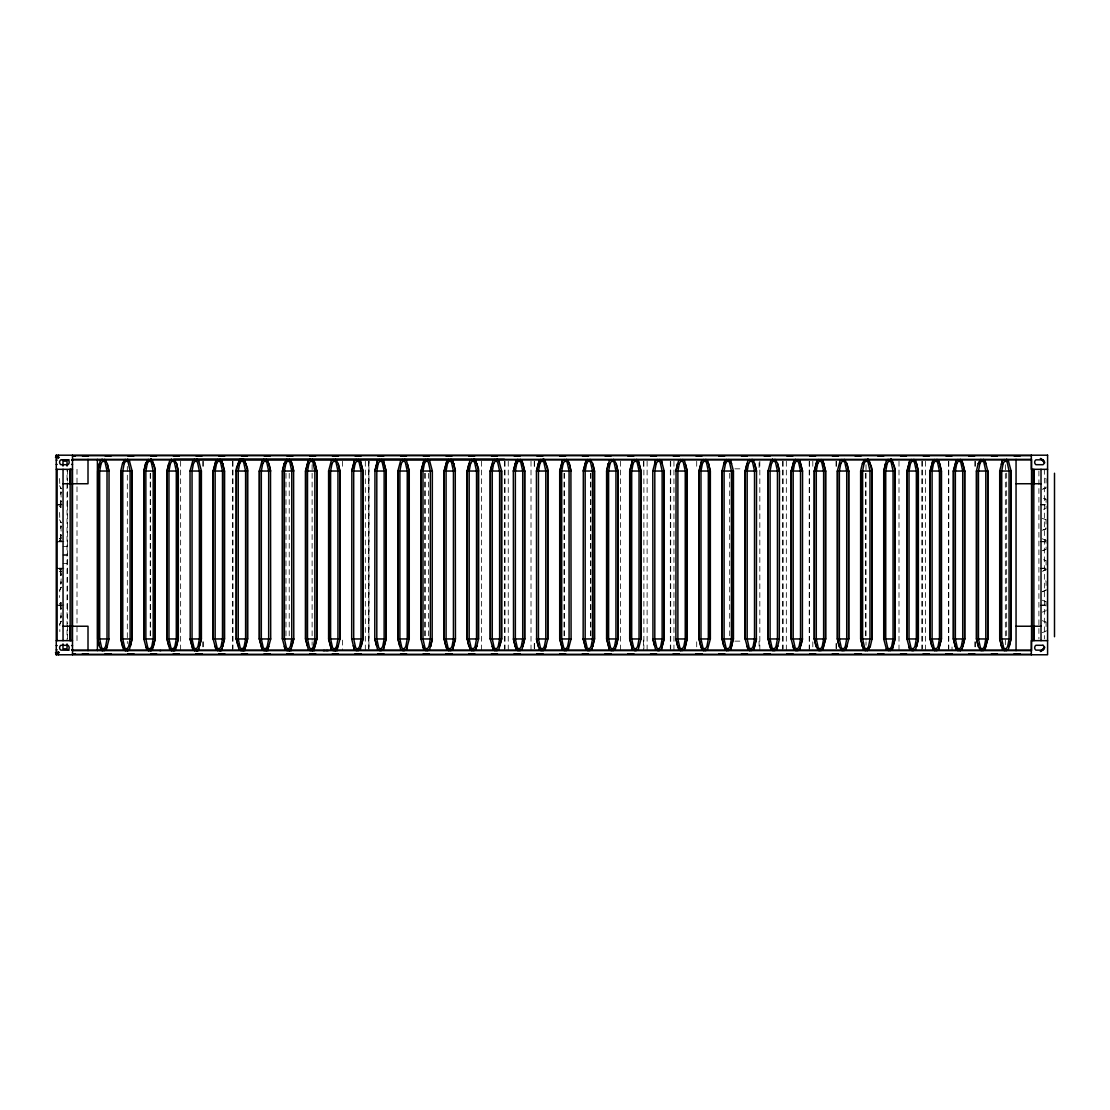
<?xml version="1.0" encoding="UTF-8"?>
<svg xmlns="http://www.w3.org/2000/svg" width="1110" height="1110" viewBox="0 0 1110 1110"><rect width="100%" height="100%" fill="white"/><g stroke="black" fill="none" stroke-linecap="round" stroke-linejoin="round"><path stroke-width="0.75" stroke-dasharray="5 3.75" d="M59.579 590.284L61.119 587.162M61.369 587.162L59.829 590.284L59.579 597.513M59.579 624.306L61.119 621.184M61.369 621.184L59.829 624.306L59.829 631.576M59.607 504.842L61.064 504.204M59.607 538.863L60.384 538.225M59.801 569.555L61.064 569.208M59.898 603.673L61.064 603.229M61.119 578.837L60.606 588.203M61.119 612.859L60.606 622.224M59.898 538.655L61.064 538.225M1042.235 489.316L1045.925 487.845L1046.078 478.729L1042.235 477.369M1043.622 488.941L1046.078 487.956M1043.469 509.296L1046.078 508.422L1046.078 499.195L1042.401 497.724M1042.235 530.261L1045.925 528.79L1046.078 519.674L1042.401 518.19M1043.622 529.886L1046.078 528.901M1042.235 550.726L1045.925 549.256M1043.622 550.352L1046.078 549.367L1046.078 540.14L1043.622 539.155M1043.469 570.707L1045.925 569.721M1042.401 571.317L1046.078 569.832L1046.078 560.606L1043.622 559.62M1042.235 591.672L1045.925 590.201M1042.401 591.783L1046.078 590.312L1046.078 581.085L1042.235 579.711M1042.235 612.137L1046.078 610.777L1046.078 601.551L1042.401 600.08M1042.235 632.617L1046.078 631.243L1046.078 622.016L1042.401 620.545M61.064 506.77L59.898 506.327M60.426 540.667L59.704 540.098L61.036 540.667M61.064 571.775L60.37 571.719M61.064 605.796L59.607 605.158M734.875 468.836L743.52 468.836M59.579 478.507L59.829 485.694L61.369 488.816M61.494 501.054L60.467 501.04L60.467 502.053L61.494 502.011M60.467 501.304L61.494 501.429M60.467 501.553L61.494 501.553M60.467 501.817L61.494 501.692M61.119 503.732L60.342 503.676L60.342 507.27L61.119 507.27M60.342 503.871L61.119 503.773M60.342 504.62L61.119 504.62M57.123 504.689L64.005 504.689M1040.264 504.689L1047.229 504.689M57.123 504.953L64.005 504.953M1040.264 504.953L1045.786 504.953M61.119 506.007L60.342 506.34M60.342 507.201L61.119 507.159M59.579 512.445L59.829 519.716L61.369 522.838M60.606 534.534L60.606 538.433M61.494 535.075L60.467 535.075L60.467 536.088M60.467 535.214L61.494 535.325M60.467 535.575L61.494 535.575M60.467 535.714L61.494 535.714M60.467 535.95L61.494 535.95M61.119 537.684L60.342 537.684L60.342 541.292L61.119 541.208L60.342 541.097M60.342 537.823L61.119 537.823M61.119 538.641L60.342 538.974M60.342 540.029L61.119 540.029L60.342 540.182M60.342 540.362L61.119 540.292M58.844 541.555L64.005 541.555M1040.264 541.555L1047.229 541.555M57.123 541.819L64.005 541.819M1040.264 541.819L1047.229 541.819M62.992 546.55L67.03 546.55M62.992 554.736L67.03 554.736L67.03 469.35M62.992 555.264L67.03 555.264L67.03 640.65M62.992 563.45L67.03 563.45M58.844 568.167L64.005 568.167M1040.264 568.167L1047.229 568.167M57.123 568.431L64.005 568.431M1040.264 568.431L1047.229 568.431M60.342 568.708L61.119 568.695L60.342 568.75L60.342 572.274L61.119 572.302M60.342 569.638L61.119 569.638M61.119 569.818L60.342 569.874L61.119 569.971M60.342 571.012L61.119 571.026M60.342 571.109L61.119 571.067M60.342 571.289L61.119 571.359M60.342 572.052L61.119 572.08M61.494 573.912L60.467 573.912L60.467 574.924L61.494 574.924M60.467 574.05L61.494 574.161M60.467 574.425L61.494 574.286M60.467 574.55L61.494 574.675M61.078 582.098L60.426 584.013L61.036 581.931M61.078 583.971L60.939 581.931M61.119 602.702L60.342 602.702L60.342 606.296M60.342 602.883L61.119 602.869M60.342 602.966L61.119 602.952M60.342 603.729L61.119 603.784M60.342 603.993L61.119 603.993M58.844 605.033L64.005 605.033M1040.264 605.033L1047.229 605.033M60.342 605.241L61.119 605.047M57.123 605.297L64.005 605.297M1040.264 605.297L1047.229 605.297M61.119 606.157L60.342 606.129L61.119 606.31M60.467 607.989L61.494 607.947M61.494 608.072L60.467 608.183L61.494 608.446M60.467 608.571L61.494 608.696M60.467 608.807L61.494 608.946M60.856 609.529L60.606 605.588L60.856 609.695M61.078 616.036L60.426 618.034L61.022 615.953M61.078 617.923L60.939 615.953M734.875 641.136L743.52 641.136M1043.469 498.321L1045.925 499.306M1042.235 518.301L1045.925 519.785M1042.235 538.78L1045.925 540.251M1043.469 559.731L1045.925 560.716M1042.235 600.191L1045.925 601.662M1042.235 620.656L1045.925 622.127M60.384 571.775L59.898 571.345M61.119 497.141L60.606 487.776M61.119 531.163L60.606 521.797M59.579 485.694L61.119 488.816M59.579 519.716L61.119 522.838M1044.357 469.322L1044.357 638.971M1038.904 471.015L1038.904 638.971M1006.659 473.151L1006.659 636.821M1005.341 464.702L1005.341 645.271M975.288 461.26L975.288 468.142M975.288 641.844L975.288 648.712M974.899 461.26L974.899 468.142M974.899 641.844L974.899 648.712M952.019 646.991L952.019 650.432M948.786 461.26L948.786 648.712M948.398 461.26L948.398 650.432M925.518 461.26L925.518 650.432M922.285 461.26L922.285 648.712M921.897 461.26L921.897 650.432M899.003 461.26L899.003 650.432M866.022 464.702L866.022 471.583M866.022 473.29L866.022 640.123M866.022 641.802L866.022 645.271M865.633 473.304L865.633 636.682M836.413 461.26L836.413 466.422M836.413 643.55L836.413 648.712M836.024 461.26L836.024 466.422M836.024 643.55L836.024 648.712M812.811 461.26L812.811 468.142M812.811 641.844L812.811 650.432M809.592 461.26L809.592 648.712M809.204 461.26L809.204 650.432M786.324 461.26L786.324 650.432M783.091 461.26L783.091 648.712M782.703 461.26L782.703 650.432M759.823 461.26L759.823 650.432M759.074 462.634L759.074 468.836M759.074 641.136L759.074 647.338M729.7 473.29L729.7 636.682M696.705 461.26L696.705 468.142M696.705 641.844L696.705 650.432M673.95 461.26L673.95 650.432M670.717 461.26L670.717 648.712M670.329 461.26L670.329 650.432M647.116 461.26L647.116 650.432M643.883 461.26L643.883 648.712M643.509 461.26L643.509 469.863M643.509 640.123L643.509 650.432M620.615 461.26L620.615 650.432M590.881 473.304L590.881 636.682M590.506 473.304L590.506 636.682M564.38 473.304L564.38 636.682M564.005 473.29L564.005 636.682M534.631 461.26L534.631 466.422M534.631 643.523L534.631 650.404M534.243 461.26L534.243 466.422M534.243 643.55L534.243 648.712M531.01 461.26L531.01 650.432M508.255 461.26L508.255 650.432M505.022 461.26L505.022 648.712M504.634 461.26L504.634 650.432M481.421 461.26L481.421 650.432M428.418 473.304L428.418 636.682M425.185 473.304L425.185 636.682M424.811 473.304L424.811 636.682M368.548 461.26L368.548 648.712M365.315 461.26L365.315 650.432M342.546 461.26L342.546 469.863M342.546 640.123L342.546 650.432M312.118 464.702L312.118 471.583M312.118 473.304L312.118 640.123M312.118 641.844L312.118 645.271M289.224 473.304L289.224 636.682M285.991 473.304L285.991 636.682M232.989 461.26L232.989 648.712M232.614 461.26L232.614 650.432M203.241 461.26L203.241 468.142M203.241 641.802L203.241 648.712M202.852 461.26L202.852 468.142M202.852 641.844L202.852 648.712M180.639 461.26L180.639 650.432M150.585 473.304L150.585 636.682M150.211 473.304L150.211 636.682M127.317 466.422L127.317 643.55M77.006 469.322L77.006 640.65M67.446 469.322L67.446 481.116M67.446 482.794L67.446 504.689M67.446 504.953L67.446 541.555M67.446 541.819L67.446 568.167M67.446 568.431L67.446 605.033M67.446 605.297L67.446 623.806M67.446 625.499L67.446 638.971M60.939 491.966L60.939 494.047M60.939 525.987L60.939 528.069M60.856 534.326L60.856 538.433M60.467 607.947L60.467 608.946M60.689 571.928A1.429 1.429 0 0 1 59.704 571.511M59.704 569.486A1.429 1.429 0 0 1 60.689 569.069M60.689 605.949A1.429 1.429 0 0 1 59.704 605.533M59.704 603.507A1.429 1.429 0 0 1 60.689 603.091M60.689 540.931A1.429 1.429 0 0 1 59.704 540.514M59.704 538.489A1.429 1.429 0 0 1 60.689 538.072M60.689 506.909A1.429 1.429 0 0 1 59.704 506.493M59.704 504.467A1.429 1.429 0 0 1 60.689 504.051M368.936 461.26L368.936 650.404L368.936 461.26M61.078 492.118L60.426 494.047L60.995 491.966M60.856 500.305L60.606 504.412L60.856 500.305M61.078 526.029L60.426 528.069L61.036 525.987M60.856 571.567L60.856 575.715L60.856 571.567"/><path stroke-width="1.5" d="M99.4 645.756L97.652 638.958L97.652 471.029L99.511 463.578L97.833 471.029L97.833 638.958L99.373 646.395L102.12 650.613L104.52 650.46L106.255 648.892L107.295 645.756L106.38 648.975L104.52 650.46M108.863 471.029L107.323 463.578L104.576 459.373L106.38 460.997M120.921 471.029L120.921 638.958L123.418 648.975L125.222 650.613L128.08 650.613M153.485 464.23L152.556 460.997C146.589 453.144 156.982 467.546 155.053 471.029L155.053 638.958L153.36 646.395L150.752 650.613L152.556 648.975L155.233 638.958L155.233 471.029L153.36 463.578M168.678 645.756L166.93 638.958L166.93 471.029L168.803 463.578L167.111 471.029L167.111 638.958L169.608 648.975L171.412 650.613L175.005 650.613M173.798 459.512L176.601 463.578L178.322 471.029L178.322 638.958L175.657 648.975L173.854 650.613L176.462 646.395L178.141 638.958L178.141 471.029L176.601 463.578L173.854 459.373L504.44 459.373M197.219 650.613L194.5 650.613L192.696 648.975L190.199 638.958L190.032 471.029L192.696 460.997L194.5 459.373L192.696 460.997M222.763 464.23L221.847 460.997L220.044 459.373L222.638 463.578L224.331 471.029L224.331 638.958L222.638 646.395L224.511 638.958L224.511 471.029L222.638 463.578M237.956 645.756L236.222 638.958L236.222 471.029L238.886 460.997C244.866 453.144 234.46 467.56 236.388 471.029L236.388 638.958L238.886 648.975L240.69 650.613L244.991 650.613M245.865 464.23L244.935 460.997C238.955 453.144 249.361 467.546 247.433 471.029L247.433 638.958L245.74 646.395L243.132 650.613L244.935 648.975L247.599 638.958L247.599 471.029L245.74 463.578M259.49 471.029L259.49 638.958L261.974 648.975L263.778 650.613L268.204 650.613M268.828 646.395L266.22 650.613L268.023 648.975L270.701 638.958L270.521 471.029L268.981 463.578L266.22 459.373L268.023 460.997M291.125 648.975L289.322 650.613L291.125 648.975L293.789 638.958L293.609 471.029L292.069 463.578L289.322 459.373M307.234 645.756L305.5 638.958L305.5 471.029L308.164 460.997L309.967 459.373L308.164 460.997L305.666 471.029L305.666 638.958L308.164 648.975L309.967 650.613L314.463 650.613M314.213 460.997L316.877 471.029L316.877 638.958L314.213 648.975L312.409 650.613L315.018 646.395L316.711 638.958L316.711 471.029L315.171 463.578L312.409 459.373M328.768 471.029L328.768 638.958L331.252 648.975L333.055 650.613L337.44 650.613M339.799 638.958L339.799 471.029L338.259 463.578L335.511 459.373M354.354 648.975L353.424 645.756L354.354 648.975L356.157 650.613L358.544 650.46L360.403 648.975L358.544 650.46M360.403 648.975L362.901 638.958L362.901 471.029L360.403 460.997L358.544 459.512M374.958 638.958L377.442 648.975C378.801 651.223 382.145 651.223 383.491 648.975L386.169 638.958L386.169 471.029L383.491 460.997L381.646 459.512M383.491 648.975L385.989 638.958L385.989 471.029L383.491 460.997M398.046 471.029L398.046 638.958L400.543 648.975C401.889 651.223 405.233 651.223 406.593 648.975L409.257 638.958L409.257 471.029L406.593 460.997L404.789 459.373M407.523 464.23L409.077 471.029L409.077 638.958M445.804 645.756L446.719 648.975L448.523 650.613L445.929 646.395L444.236 638.958L444.236 471.029L446.844 461.08L448.579 459.512M448.579 650.46L450.979 650.613L452.783 648.975L455.447 638.958L455.267 471.029L453.726 463.578L450.979 459.373M468.892 645.756L467.157 638.958L467.157 471.029L469.017 463.578L467.324 471.029L467.324 638.958L468.864 646.395L471.625 650.613L469.821 648.975M476.8 464.23L475.871 460.997C469.891 453.144 480.297 467.546 478.368 471.029L478.368 638.958M492.105 646.395L494.713 650.613L493.034 648.892L490.245 638.958L490.245 471.029L492.909 460.997L494.769 459.512M515.082 645.756L516.011 648.975L517.815 650.613L515.207 646.395L513.514 638.958L513.333 471.029L516.011 460.997L517.815 459.373L515.207 463.578L513.514 471.029M522.99 464.23L522.061 460.997L520.257 459.373L522.865 463.578L524.544 471.029L524.544 638.958L522.865 646.395L524.725 638.958L524.725 471.029L522.865 463.578M536.616 471.029L538.294 463.578L540.903 459.373L539.099 460.997L536.435 471.029L536.616 638.958L538.142 646.395L540.903 650.613L539.099 648.975M546.078 464.23L545.149 460.997C539.169 453.144 549.575 467.56 547.646 471.029L547.646 638.958M564.227 459.512L562.368 460.997L559.884 471.029L559.884 638.958L562.368 648.975L564.171 650.613L566.572 650.46L568.417 648.975L566.572 650.46M568.417 648.975L571.081 638.958L570.915 471.029L569.375 463.578L566.613 459.373M583.319 638.958L585.816 648.975L587.62 650.613L590.007 650.46L591.866 648.975L590.007 650.46M592.795 464.23L594.53 471.029L594.53 638.958L592.671 646.395L594.363 638.958L594.363 471.029L592.823 463.578L590.062 459.373M609.251 648.975L606.587 638.958L606.587 471.029L608.308 463.578L606.768 471.029L606.768 638.958L609.251 648.975L611.055 650.613L613.455 650.46L615.315 648.975L613.455 650.46M616.23 464.23L617.979 471.029L617.979 638.958L616.119 646.395L617.798 638.958L617.798 471.029L616.258 463.578L613.511 459.373M636.599 459.373L638.403 460.997L641.067 471.029L641.067 638.958L638.403 648.975C637.057 651.223 633.699 651.223 632.353 648.975L629.856 638.958L629.856 471.029L632.353 460.997L634.212 459.512M640.9 638.958L640.9 471.029L638.403 460.997M657.3 459.512L655.441 460.997L652.777 471.029L652.957 638.958L655.441 648.975C656.801 651.223 660.145 651.223 661.505 648.975L664.168 638.958L664.168 471.029L661.505 460.997L659.645 459.512M677.613 645.756L678.543 648.975L680.347 650.613L677.738 646.395L676.045 638.958M680.402 650.46C686.563 651.806 685.369 642.496 687.076 638.958L687.076 471.029L684.592 460.997L682.733 459.512M700.701 645.756L701.631 648.975L703.435 650.613L700.826 646.395L699.147 638.958L699.147 471.029L701.631 460.997L703.49 459.512M710.178 638.958L710.178 471.029L708.638 463.578L705.877 459.373M722.235 471.029L722.235 638.958L723.775 646.395L726.523 650.613L724.719 648.975M756.368 471.029L754.828 463.578L752.067 459.373L753.87 460.997M768.245 471.029L768.245 638.958L769.785 646.395L772.546 650.613L774.933 650.46L776.667 648.892L777.721 645.756L776.792 648.975L774.933 650.46M779.275 471.029L777.749 463.578L774.988 459.373M793.83 648.975L792.901 645.756L793.83 648.975L795.634 650.613L798.034 650.46L799.88 648.975L798.034 650.46M802.377 471.029L799.88 460.997L798.034 459.512M818.778 459.512L816.918 460.997L814.435 471.029L814.435 638.958L815.975 646.395L818.722 650.613L821.122 650.46L822.857 648.892L825.465 638.958L825.465 471.029L822.982 460.997L821.122 459.512M823.897 464.23L822.982 460.997M837.523 471.029L837.523 638.958L839.063 646.395L841.824 650.613L844.211 650.46L845.959 648.892L846.999 645.756L846.07 648.975L844.211 650.46M848.567 638.958L848.567 471.029L847.027 463.578L844.266 459.373M862.359 645.756L863.289 648.975L865.092 650.613L862.484 646.395L860.791 638.958L860.791 471.029M870.268 464.23L869.338 460.997C863.372 453.144 873.764 467.546 871.836 471.029L871.836 638.958M893.356 464.23L892.44 460.997C886.46 453.144 896.852 467.546 894.924 471.029L894.924 638.958L892.315 648.892L890.581 650.46L888.236 650.46L886.377 648.975L888.236 650.46M915.708 460.997L918.372 471.029L918.372 638.958L916.652 646.395L918.192 638.958L918.192 471.029L916.652 463.578L913.905 459.373M934.606 459.512L932.747 460.997L930.249 471.029L930.249 638.958L931.789 646.395L934.551 650.613L932.747 648.975M934.606 650.46L936.993 650.613L938.796 648.975L941.294 638.958L941.294 471.029L939.754 463.578L936.993 459.373M955.086 645.756L956.015 648.975L957.819 650.613L955.211 646.395L953.518 638.958L953.518 471.029L956.126 461.08L957.875 459.512L956.015 460.997L953.351 471.029L953.351 638.958L955.211 646.395M962.994 464.23L962.065 460.997L960.261 459.373L962.87 463.578L964.562 471.029L964.562 638.958L962.87 646.395L964.729 638.958L964.729 471.029L962.87 463.578M976.62 471.029L976.62 638.958L978.16 646.395L980.907 650.613L983.307 650.46L985.042 648.892L987.65 638.958L987.65 471.029M1001.456 645.756L1002.372 648.975L1004.175 650.613L1001.567 646.395L999.888 638.958L999.888 471.029M59.135 457.5L56.263 457.5M59.135 652.5L56.263 652.5M122.613 463.578L125.222 459.373L122.461 463.578L120.754 471.029L120.754 638.958L122.461 646.395L125.222 650.613M144.022 638.958L144.022 471.029L145.701 463.578L148.31 459.373L145.563 463.578L143.842 471.029L143.842 638.958L146.506 648.975L148.31 650.613L151.57 650.613M131.951 471.029L131.951 638.958L130.272 646.395L132.132 638.958L132.132 471.029L129.468 460.997L127.664 459.373L129.468 460.997M213.3 638.958L213.3 471.029L215.909 461.08L217.643 459.512L215.784 460.997L213.12 471.029L213.12 638.958L215.784 648.975L217.588 650.613L214.993 646.395M201.243 471.029L201.243 638.958L198.745 648.975L196.942 650.613L198.745 648.975M282.578 638.958L282.578 471.029L284.271 463.578L286.879 459.373L284.118 463.578L282.398 471.029L282.398 638.958L285.076 648.975L286.879 650.613L291.361 650.613M292.055 645.756L293.609 638.958M353.549 646.395L351.69 638.958L351.856 471.029L354.354 460.997L356.213 459.512M335.511 650.613L338.231 645.756L337.315 648.975L335.067 650.613M376.512 645.756L374.778 638.958L374.958 471.029L377.442 460.997L379.301 459.512M421.134 638.958L421.134 471.029L423.756 461.08L425.491 459.512M407.398 646.395L406.593 648.975M427.877 459.373L429.681 460.997L432.345 471.029L432.178 638.958L430.638 646.395L432.345 638.958L420.967 638.958L420.967 471.029L423.756 461.08M452.783 648.975L455.267 638.958M491.98 464.23L490.426 471.029L490.426 638.958M475.871 648.975L476.8 645.756L475.871 648.975L474.067 650.613L471.681 650.46M501.456 471.029L501.456 638.958L498.973 648.975L497.169 650.613L494.769 650.46M545.149 648.975L546.078 645.756L545.149 648.975L543.345 650.613L540.958 650.46M585.816 648.975L583.152 638.958L583.319 471.029L585.927 461.08L587.676 459.512M654.636 463.578L655.441 460.997M677.738 646.395L675.879 638.958L676.045 471.029L677.586 463.578L675.879 471.029L687.256 471.029L687.256 638.958L684.592 648.975M661.505 648.975L663.988 638.958L663.988 471.029M724.844 461.08L723.803 464.23L724.719 460.997L726.578 459.512M745.323 638.958L745.323 471.029L747.016 463.578L745.157 471.029L745.157 638.958L747.821 648.975L749.625 650.613L747.016 646.395M726.578 650.46C732.739 651.806 731.559 642.496 733.266 638.958L733.266 471.029M749.68 650.46C755.841 651.806 754.647 642.496 756.368 638.958L756.534 471.029L754.8 464.23M791.347 638.958L791.347 471.029L793.83 460.997L795.634 459.373L793.955 461.08L791.166 471.029L791.166 638.958L793.026 646.395M799.88 460.997L802.558 471.029L802.377 638.958L799.88 648.975M862.484 463.578L865.092 459.373L862.331 463.578L860.625 471.029L860.625 638.958L862.484 646.395M883.893 638.958L883.893 471.029L885.586 463.578L883.713 471.029L883.713 638.958L886.377 648.975M870.143 646.395L867.534 650.613L870.295 646.395L872.002 638.958L872.002 471.029L870.143 463.578M907.161 638.958L907.161 471.029L909.645 460.997L911.504 459.512M978.298 463.578L980.907 459.373L978.16 463.578L976.439 471.029L976.439 638.958L978.188 645.756M1002.372 460.997L1001.456 464.23L1002.372 460.997L1004.231 459.512M1010.919 471.029L1010.919 638.958L1009.226 646.395L1011.099 638.958L1011.099 471.029L1008.435 460.997L1006.631 459.373L1008.435 460.997M57.109 652.097L57.012 654.303M198.745 460.997L196.942 459.373L198.745 460.997L201.409 471.029L201.409 638.958L199.675 645.756M261.974 648.975L259.31 638.958L259.31 471.029L261.974 460.997L263.778 459.373L261.974 460.997M331.252 648.975L328.588 638.958L328.588 471.029L331.252 460.997L333.111 459.512M354.354 460.997L351.69 471.029L363.067 471.029L363.067 638.958L361.333 645.756M338.231 464.23L339.979 471.029L339.979 638.958L338.106 646.395M399.614 645.756L397.866 638.958L397.866 471.029L400.543 460.997L402.389 459.512M445.929 646.395L444.055 638.958L444.055 471.029L446.844 461.08M476.676 463.578L478.535 471.029L478.535 638.958L476.676 646.395M498.973 460.997L497.155 459.373L498.973 460.997L501.637 471.029L501.637 638.958L499.888 645.756M562.368 648.975L559.704 638.958L559.704 471.029L562.368 460.997M545.953 463.578L547.813 471.029L547.813 638.958L545.953 646.395M632.353 648.975L629.689 638.958L629.689 471.029L632.353 460.997M700.826 646.395L698.967 638.958L698.967 471.029L701.631 460.997M723.803 645.756L722.055 638.958L722.055 471.029L723.928 463.578M707.681 460.997L710.358 471.029L710.358 638.958L707.681 648.975L705.877 650.613L703.49 650.46M770.742 648.975L768.078 638.958L768.078 471.029L770.742 460.997L772.546 459.373L770.742 460.997M731.587 463.578L728.923 459.512L730.782 460.997L733.446 471.029L733.446 638.958L730.782 648.975M816.003 645.756L814.254 638.958L814.254 471.029L816.918 460.997M839.091 645.756L837.356 638.958L837.356 471.029L840.02 460.997L841.88 459.512M823.787 463.578L825.646 471.029L825.646 638.958L822.982 648.975L821.122 650.46M846.999 464.23L848.734 471.029L848.734 638.958L846.875 646.395M916.624 645.756L915.708 648.975C914.349 651.223 911.005 651.223 909.645 648.975L906.981 638.958L906.981 471.029L909.645 460.997M931.817 645.756L930.083 638.958L930.083 471.029L932.747 460.997M893.231 463.578L895.104 471.029L895.104 638.958L892.44 648.975L890.581 650.46M938.796 648.975L941.46 638.958L941.46 471.029L938.796 460.997M1001.567 646.395L999.708 638.958L999.708 471.029L1001.567 463.578M985.957 463.578L983.363 459.373L985.167 460.997L987.831 471.029L987.831 638.958L985.167 648.975L983.307 650.46M55.5 457.5L56.263 455.156M100.316 460.997L102.12 459.373L100.316 460.997L99.4 464.23M169.608 460.997L171.412 459.373L169.608 460.997L168.678 464.23M129.468 648.975L127.664 650.613L129.468 648.975L130.397 645.756M221.847 648.975L220.044 650.613L221.847 648.975L222.763 645.756M377.442 460.997L374.778 471.029L386.169 471.029M471.681 459.512L469.821 460.997L468.892 464.23M425.491 650.46L423.631 648.975L422.702 645.756L423.756 648.892L425.491 650.46L427.877 650.613L429.681 648.975L430.611 645.756M585.927 461.08L583.152 471.029L594.53 471.029M517.857 650.46L520.257 650.613L522.061 648.975L522.99 645.756M611.111 459.512L609.251 460.997L608.336 464.23M591.866 648.975L592.795 645.756M680.402 459.512L678.543 460.997L677.613 464.23M615.315 648.975L616.23 645.756M753.87 648.975L756.534 638.958L745.157 638.958M886.501 461.08L888.18 459.373L886.377 460.997L885.461 464.23M962.065 648.975L960.261 650.613L962.065 648.975L962.994 645.756M1004.231 650.46L1006.631 650.613L1008.435 648.975L1009.351 645.756M102.12 650.613L100.316 648.975M148.31 650.613L145.701 646.395M171.412 650.613L169.608 648.975M194.5 650.613L192.821 648.892L190.032 638.958L201.409 638.958M1040.334 651.542L1044.704 647.102M1041.166 651.404L1044.635 647.879M749.68 459.512L747.821 460.997L746.891 464.23M291.125 460.997L292.055 464.23M360.403 460.997L363.067 471.029M452.783 460.997L453.699 464.23M285.076 648.975L284.271 646.395M568.306 461.08L569.347 464.23M661.505 460.997L662.295 463.578M909.645 648.975L908.854 646.395M72.511 455.697L1031.343 455.669M82.445 456.016L88.342 456.016M105.172 456.016L111.056 456.016M127.9 456.016L133.783 456.016M150.627 456.016L156.51 456.016M173.354 456.016L179.237 456.016M196.081 456.016L201.964 456.016M218.809 456.016L224.692 456.016M241.536 456.016L247.419 456.016M264.263 456.016L270.146 456.016M286.977 456.016L292.874 456.016M309.704 456.016L315.601 456.016M332.431 456.016L338.314 456.016M355.158 456.016L361.041 456.016M377.886 456.016L383.769 456.016M400.613 456.016L406.496 456.016M423.34 456.016L429.223 456.016M446.067 456.016L451.95 456.016M468.795 456.016L474.678 456.016M491.522 456.016L497.405 456.016M514.235 456.016L520.132 456.016M536.962 456.016L542.859 456.016M559.69 456.016L565.573 456.016M582.417 456.016L588.3 456.016M605.144 456.016L611.027 456.016M627.871 456.016L633.755 456.016M650.599 456.016L656.482 456.016M673.326 456.016L679.209 456.016M696.053 456.016L701.936 456.016M718.78 456.016L724.663 456.016M741.494 456.016L747.391 456.016M764.221 456.016L770.118 456.016M786.948 456.016L792.831 456.016M809.676 456.016L815.559 456.016M832.403 456.016L838.286 456.016M855.13 456.016L861.013 456.016M877.857 456.016L883.74 456.016M900.585 456.016L906.468 456.016M923.312 456.016L929.195 456.016M946.039 456.016L951.922 456.016M968.753 456.016L974.649 456.016M991.48 456.016L997.377 456.016M1014.207 456.016L1020.09 456.016M72.511 456.182L75.091 456.182M72.511 459.373L1031.551 459.373L1031.551 650.613L72.511 650.613M62.243 459.79L69.084 459.79M72.511 459.831L1031.343 459.831M56.263 460.095L57.207 460.095M71.567 460.095L72.511 460.095M291.93 463.578L293.789 471.029L282.398 471.029M453.588 463.578L455.447 471.029L444.055 471.029M569.222 463.578L571.081 471.029L559.704 471.029M56.263 464.424L57.207 464.424M71.567 464.424L72.511 464.424M56.263 469.322L72.511 469.322M1047.59 469.322L1031.343 469.322L1031.343 455.197M97.652 471.029L109.044 471.029L108.863 638.958M120.754 471.029L132.132 471.029M143.842 471.029L155.233 471.029M166.93 471.029L178.322 471.029M190.032 471.029L201.409 471.029M213.12 471.029L224.511 471.029M236.222 471.029L247.599 471.029M259.31 471.029L270.701 471.029L268.953 464.23M305.5 471.029L316.877 471.029M328.588 471.029L339.979 471.029M397.866 471.029L409.257 471.029M420.967 471.029L432.345 471.029M467.157 471.029L478.535 471.029M490.245 471.029L501.637 471.029M513.333 471.029L524.725 471.029M536.435 471.029L547.813 471.029M606.587 471.029L617.979 471.029M629.689 471.029L641.067 471.029M652.777 471.029L664.168 471.029M698.967 471.029L710.358 471.029M722.055 471.029L733.446 471.029M745.157 471.029L756.534 471.029M768.078 471.029L779.456 471.029L779.275 638.958M791.166 471.029L802.558 471.029M814.254 471.029L825.646 471.029M837.356 471.029L848.734 471.029M860.625 471.029L872.002 471.029M883.713 471.029L895.104 471.029M906.981 471.029L918.372 471.029M930.083 471.029L941.46 471.029M953.351 471.029L964.729 471.029M976.439 471.029L987.831 471.029M999.708 471.029L1011.099 471.029M63.048 483.738L88.009 483.738L88.009 459.373M1016.052 483.738L1041.014 483.738M63.048 626.234L88.009 626.234L88.009 650.613M1016.052 626.234L1041.014 626.234M97.652 638.958L109.044 638.958L107.17 646.395M120.754 638.958L132.132 638.958M143.842 638.958L155.233 638.958M166.93 638.958L178.322 638.958M213.12 638.958L224.511 638.958M236.222 638.958L247.599 638.958M259.31 638.958L270.701 638.958M282.398 638.958L293.789 638.958M305.5 638.958L316.877 638.958M328.588 638.958L339.979 638.958M351.69 638.958L363.067 638.958M374.778 638.958L386.169 638.958M397.866 638.958L409.257 638.958M444.055 638.958L455.447 638.958M467.157 638.958L478.535 638.958M490.245 638.958L501.637 638.958M524.725 638.958L513.333 638.958L515.207 646.395M547.813 638.958L536.435 638.958L538.17 645.756M559.704 638.958L571.081 638.958M583.152 638.958L594.53 638.958M606.587 638.958L617.979 638.958M629.689 638.958L641.067 638.958M664.168 638.958L652.777 638.958L654.525 645.756M675.879 638.958L687.256 638.958M698.967 638.958L710.358 638.958M722.055 638.958L733.446 638.958M768.078 638.958L779.456 638.958L777.597 646.395M791.166 638.958L802.558 638.958L800.809 645.756M814.254 638.958L825.646 638.958M837.356 638.958L848.734 638.958M860.625 638.958L872.002 638.958M883.713 638.958L895.104 638.958M906.981 638.958L918.372 638.958M930.083 638.958L941.46 638.958M953.351 638.958L964.729 638.958M976.439 638.958L987.831 638.958M999.708 638.958L1011.099 638.958M56.263 640.65L72.511 640.65M1047.59 640.65L1031.343 640.65L1031.343 654.775M56.263 645.548L57.207 645.548M71.567 645.548L72.511 645.548M422.827 646.395L420.967 638.958M56.263 649.877L57.207 649.877M71.567 649.877L72.511 649.877M69.084 650.21L60.828 650.141A2.983 2.983 0 0 1 60.828 645.285L67.946 645.285A2.983 2.983 0 0 1 67.932 650.141M72.511 650.155L1031.343 650.155M159.882 650.613L160.839 650.613M197.497 650.613L198.399 650.613M217.643 650.46L221.722 650.613M323.218 650.613L325.23 650.613M326.201 650.613L328.199 650.613M865.148 650.46L867.479 650.46M957.875 650.46L960.205 650.46M72.511 653.818L75.091 653.818M82.445 653.984L88.342 653.984M105.172 653.984L111.056 653.984M127.9 653.984L133.783 653.984M150.627 653.984L156.51 653.984M173.354 653.984L179.237 653.984M196.081 653.984L201.964 653.984M218.809 653.984L224.692 653.984M241.536 653.984L247.419 653.984M264.263 653.984L270.146 653.984M286.977 653.984L292.874 653.984M309.704 653.984L315.601 653.984M332.431 653.984L338.314 653.984M355.158 653.984L361.041 653.984M377.886 653.984L383.769 653.984M400.613 653.984L406.496 653.984M423.34 653.984L429.223 653.984M446.067 653.984L451.95 653.984M468.795 653.984L474.678 653.984M491.522 653.984L497.405 653.984M514.235 653.984L520.132 653.984M536.962 653.984L542.859 653.984M559.69 653.984L565.573 653.984M582.417 653.984L588.3 653.984M605.144 653.984L611.027 653.984M627.871 653.984L633.755 653.984M650.599 653.984L656.482 653.984M673.326 653.984L679.209 653.984M696.053 653.984L701.936 653.984M718.78 653.984L724.663 653.984M741.494 653.984L747.391 653.984M764.221 653.984L770.118 653.984M786.948 653.984L792.831 653.984M809.676 653.984L815.559 653.984M832.403 653.984L838.286 653.984M855.13 653.984L861.013 653.984M877.857 653.984L883.74 653.984M900.585 653.984L906.468 653.984M923.312 653.984L929.195 653.984M946.039 653.984L951.922 653.984M968.753 653.984L974.649 653.984M991.48 653.984L997.377 653.984M1014.207 653.984L1020.09 653.984M82.404 654.151L88.384 654.151M105.131 654.151L111.097 654.151M127.858 654.151L133.824 654.151M150.585 654.151L156.552 654.151M173.313 654.151L179.279 654.151M196.04 654.151L202.006 654.151M218.767 654.151L224.733 654.151M241.494 654.151L247.461 654.151M264.222 654.151L270.188 654.151M286.949 654.151L292.915 654.151M309.662 654.151L315.628 654.151M332.389 654.151L338.356 654.151M355.117 654.151L361.083 654.151M377.844 654.151L383.81 654.151M400.571 654.151L406.537 654.151M423.298 654.151L429.265 654.151M446.026 654.151L451.992 654.151M468.753 654.151L474.719 654.151M491.48 654.151L497.446 654.151M514.207 654.151L520.174 654.151M536.921 654.151L542.887 654.151M559.648 654.151L565.614 654.151M582.375 654.151L588.342 654.151M605.103 654.151L611.069 654.151M627.83 654.151L633.796 654.151M650.557 654.151L656.523 654.151M673.284 654.151L679.251 654.151M696.012 654.151L701.978 654.151M718.739 654.151L724.705 654.151M741.466 654.151L747.432 654.151M764.179 654.151L770.146 654.151M786.907 654.151L792.873 654.151M809.634 654.151L815.6 654.151M832.361 654.151L838.327 654.151M855.088 654.151L861.055 654.151M877.816 654.151L883.782 654.151M900.543 654.151L906.509 654.151M923.27 654.151L929.236 654.151M945.997 654.151L951.964 654.151M968.725 654.151L974.691 654.151M991.438 654.151L997.404 654.151M1014.165 654.151L1020.132 654.151M72.511 654.303L1031.343 654.303M58.372 458.097L58.525 455.225M1041.166 458.569L1044.635 462.093M1040.334 458.444L1044.704 462.87M55.5 652.5L56.263 654.844M779.456 471.029L777.721 464.23M687.256 471.029L685.522 464.23M109.044 471.029L107.295 464.23M57.109 457.903L57.012 455.697M1054.5 473.235L1054.5 636.738M1041.014 469.322L1041.014 640.65M1033.799 483.738L1033.799 469.322L1033.909 640.65L1033.799 626.234M1031.884 469.322L1031.884 640.65M1016.052 459.373L1016.052 650.613M97.403 459.373L97.403 650.613M72.511 455.197L72.511 654.775M72.178 469.322L72.178 640.65M70.263 469.322L70.263 483.738M70.263 626.234L70.263 640.65M70.152 469.322L70.152 640.65M67.03 466.061L67.03 461.149L62.992 461.149L62.992 466.061M67.03 643.939L67.03 648.851L62.992 648.851L62.992 643.939M63.048 469.322L63.048 640.65M58.525 651.875L58.525 654.775M57.123 469.322L57.123 504.689M57.123 504.953L57.123 541.555M57.123 541.819L57.123 568.167M57.123 568.431L57.123 605.033M57.123 605.297L57.123 640.65M101.093 463.578L99.678 471.029L99.678 638.958L101.69 648.032L103.951 648.989L105.603 646.395L107.018 638.958L107.018 471.029L104.992 461.94L102.744 460.997L101.093 463.578M124.181 463.578L122.766 471.029L122.766 638.958L124.792 648.032L127.04 648.989L128.691 646.395L130.12 638.958L130.12 471.029L128.094 461.94L125.832 460.997L124.181 463.578M147.283 463.578L145.854 471.029L145.854 638.958L147.88 648.032L150.141 648.989L151.792 646.395L153.208 638.958L153.208 471.029L151.182 461.94L148.934 460.997L147.283 463.578M170.371 463.578L168.956 471.029L168.956 638.958L170.982 648.032L173.229 648.989L174.881 646.395L176.296 638.958L176.296 471.029L174.284 461.94L172.022 460.997L170.371 463.578M193.459 463.578L192.044 471.029L192.044 638.958L194.07 648.032L196.331 648.989L197.982 646.395L199.398 638.958L199.398 471.029L197.372 461.94L195.124 460.997L193.459 463.578M216.561 463.578L215.146 471.029L215.146 638.958L217.158 648.032L219.419 648.989L221.07 646.395L222.486 638.958L222.486 471.029L220.474 461.94L218.212 460.997L216.561 463.578M239.649 463.578L238.234 471.029L238.234 638.958L240.259 648.032L242.507 648.989L244.172 646.395L245.588 638.958L245.588 471.029L243.562 461.94L241.3 460.997L239.649 463.578M262.751 463.578L261.322 471.029L261.322 638.958L263.348 648.032L265.609 648.989L267.26 646.395L268.675 638.958L268.675 471.029L266.65 461.94L264.402 460.997L262.751 463.578M285.839 463.578L284.424 471.029L284.424 638.958L286.449 648.032L288.697 648.989L290.348 646.395L291.763 638.958L291.763 471.029L289.752 461.94L287.49 460.997L285.839 463.578M308.927 463.578L307.512 471.029L307.512 638.958L309.537 648.032L311.799 648.989L313.45 646.395L314.865 638.958L314.865 471.029L312.84 461.94L310.592 460.997L308.927 463.578M332.029 463.578L330.613 471.029L330.613 638.958L332.625 648.032L334.887 648.989L336.538 646.395L337.953 638.958L337.953 471.029L335.942 461.94L333.68 460.997L332.029 463.578M355.117 463.578L353.701 471.029L353.701 638.958L355.727 648.032L357.975 648.989L359.64 646.395L361.055 638.958L361.055 471.029L359.029 461.94L356.768 460.997L355.117 463.578M378.219 463.578L376.803 471.029L376.803 638.958L378.815 648.032L381.077 648.989L382.728 646.395L384.143 638.958L384.143 471.029L382.117 461.94L379.87 460.997L378.219 463.578M401.307 463.578L399.891 471.029L399.891 638.958L401.917 648.032L404.165 648.989L405.816 646.395L407.245 638.958L407.245 471.029L405.219 461.94L402.958 460.997L401.307 463.578M424.409 463.578L422.979 471.029L422.979 638.958L425.005 648.032L427.267 648.989L428.918 646.395L430.333 638.958L430.333 471.029L428.307 461.94L426.06 460.997L424.409 463.578M447.496 463.578L446.081 471.029L446.081 638.958L448.093 648.032L450.355 648.989L452.006 646.395L453.421 638.958L453.421 471.029L451.409 461.94L449.148 460.997L447.496 463.578M470.584 463.578L469.169 471.029L469.169 638.958L471.195 648.032L473.457 648.989L475.108 646.395L476.523 638.958L476.523 471.029L474.497 461.94L472.236 460.997L470.584 463.578M493.686 463.578L492.271 471.029L492.271 638.958L494.283 648.032L496.545 648.989L498.196 646.395L499.611 638.958L499.611 471.029L497.585 461.94L495.337 460.997L493.686 463.578M516.774 463.578L515.359 471.029L515.359 638.958L517.385 648.032L519.633 648.989L521.284 646.395L522.713 638.958L522.713 471.029L520.687 461.94L518.425 460.997L516.774 463.578M539.876 463.578L538.447 471.029L538.447 638.958L540.473 648.032L542.735 648.989L544.386 646.395L545.801 638.958L545.801 471.029L543.775 461.94L541.527 460.997L539.876 463.578M563.145 463.578L561.715 471.029L561.715 638.958L563.741 648.032L566.003 648.989L567.654 646.395L569.069 638.958L569.069 471.029L567.043 461.94L564.796 460.997L563.145 463.578M586.579 463.578L585.164 471.029L585.164 638.958L587.19 648.032L589.438 648.989L591.103 646.395L592.518 638.958L592.518 471.029L590.492 461.94L588.231 460.997L586.579 463.578M610.028 463.578L608.613 471.029L608.613 638.958L610.639 648.032L612.887 648.989L614.538 646.395L615.953 638.958L615.953 471.029L613.941 461.94L611.679 460.997L610.028 463.578M633.116 463.578L631.701 471.029L631.701 638.958L633.727 648.032L635.988 648.989L637.639 646.395L639.055 638.958L639.055 471.029L637.029 461.94L634.767 460.997L633.116 463.578M656.218 463.578L654.803 471.029L654.803 638.958L656.815 648.032L659.076 648.989L660.727 646.395L662.143 638.958L662.143 471.029L660.117 461.94L657.869 460.997L656.218 463.578M679.306 463.578L677.891 471.029L677.891 638.958L679.917 648.032L682.164 648.989L683.815 646.395L685.245 638.958L685.245 471.029L683.219 461.94L680.957 460.997L679.306 463.578M702.408 463.578L700.979 471.029L700.979 638.958L703.005 648.032L705.266 648.989L706.917 646.395L708.333 638.958L708.333 471.029L706.307 461.94L704.059 460.997L702.408 463.578M725.496 463.578L724.081 471.029L724.081 638.958L726.107 648.032L728.354 648.989L730.005 646.395L731.421 638.958L731.421 471.029L729.409 461.94L727.147 460.997L725.496 463.578M748.584 463.578L747.169 471.029L747.169 638.958L749.195 648.032L751.456 648.989L753.107 646.395L754.522 638.958L754.522 471.029L752.497 461.94L750.235 460.997L748.584 463.578M771.505 463.578L770.09 471.029L770.09 638.958L772.116 648.032L774.364 648.989L776.015 646.395L777.444 638.958L777.444 471.029L775.418 461.94L773.157 460.997L771.505 463.578M794.607 463.578L793.178 471.029L793.178 638.958L795.204 648.032L797.466 648.989L799.117 646.395L800.532 638.958L800.532 471.029L798.506 461.94L796.258 460.997L794.607 463.578M817.695 463.578L816.28 471.029L816.28 638.958L818.306 648.032L820.554 648.989L822.205 646.395L823.62 638.958L823.62 471.029L821.608 461.94L819.346 460.997L817.695 463.578M840.783 463.578L839.368 471.029L839.368 638.958L841.394 648.032L843.655 648.989L845.307 646.395L846.722 638.958L846.722 471.029L844.696 461.94L842.434 460.997L840.783 463.578M864.052 463.578L862.636 471.029L862.636 638.958L864.662 648.032L866.924 648.989L868.575 646.395L869.99 638.958L869.99 471.029L867.964 461.94L865.717 460.997L864.052 463.578M887.154 463.578L885.738 471.029L885.738 638.958L887.75 648.032L890.012 648.989L891.663 646.395L893.078 638.958L893.078 471.029L891.066 461.94L888.805 460.997L887.154 463.578M910.422 463.578L909.007 471.029L909.007 638.958L911.033 648.032L913.28 648.989L914.931 646.395L916.347 638.958L916.347 471.029L914.335 461.94L912.073 460.997L910.422 463.578M933.51 463.578L932.095 471.029L932.095 638.958L934.12 648.032L936.382 648.989L938.033 646.395L939.449 638.958L939.449 471.029L937.423 461.94L935.161 460.997L933.51 463.578M956.778 463.578L955.363 471.029L955.363 638.958L957.389 648.032L959.65 648.989L961.302 646.395L962.717 638.958L962.717 471.029L960.691 461.94L958.429 460.997L956.778 463.578M979.88 463.578L978.465 471.029L978.465 638.958L980.477 648.032L982.738 648.989L984.39 646.395L985.805 638.958L985.805 471.029L983.779 461.94L981.531 460.997L979.88 463.578M1003.149 463.578L1001.733 471.029L1001.733 638.958L1003.745 648.032L1006.007 648.989L1007.658 646.395L1009.073 638.958L1009.073 471.029L1007.061 461.94L1004.8 460.997L1003.149 463.578M1047.59 455.197L56.263 455.197L56.263 654.775L1047.59 654.775L1047.59 455.197M67.946 459.831L60.828 459.831A2.983 2.983 0 0 0 60.828 464.688L67.946 464.702A2.983 2.983 0 0 0 67.932 459.831M1043.025 459.831L1035.908 459.831A2.983 2.983 0 0 0 1035.908 464.688L1043.025 464.702A2.983 2.983 0 0 0 1043.012 459.831M1043.025 645.285L1035.908 645.285A2.983 2.983 0 0 0 1035.908 650.141L1043.025 650.141A2.983 2.983 0 0 0 1043.012 645.285"/></g></svg>
